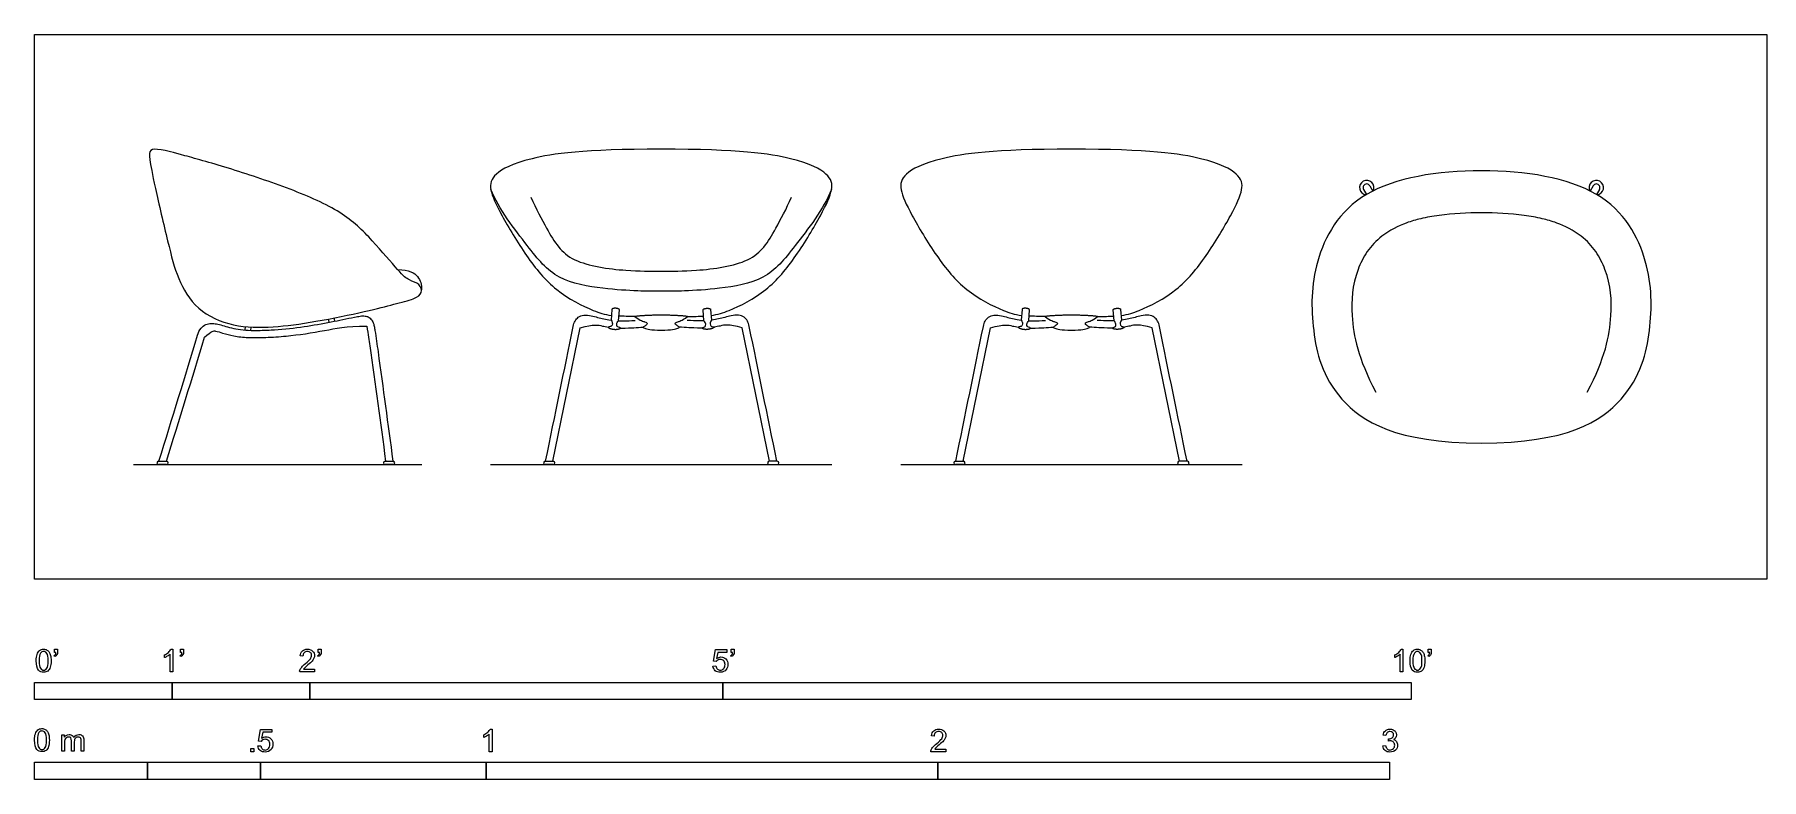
# Model space of a CAD drawing. Header units: millimetres. Extents: x 0.1 to 16.7, y -0.4 to 19.7.
# Drawn here: x 0.12 to 3.943, y -0.355 to 1.295 of the extents above; entities that cross this region are included whole.
import ezdxf

# ---------------------------------------------------------------- set-up
doc = ezdxf.new("R2010")
doc.units = ezdxf.units.MM
for name, color, linetype, true_color in [('AG-DIAGRAM', 7, 'Continuous', 0xfecc66), ('AG-FURNITURE', 7, 'Continuous', 0x66ccff), ('N-SYMB', 7, 'Continuous', 0x800040), ('X-VPRT', 6, 'Continuous', 0xff00ff)]:
    doc.layers.add(name, color=color, linetype=linetype, true_color=true_color)

msp = doc.modelspace()

# ---------------------------------------------------------------- linework, layer by layer
at = {"layer": 'AG-DIAGRAM'}
msp.add_line((0.3395, 0.3424), (0.9774, 0.3424), dxfattribs=at)
for points in [[(1.1298, 0.3424), (1.8854, 0.3424)], [(2.0378, 0.3424), (2.7935, 0.3424)]]:
    msp.add_lwpolyline(points, dxfattribs=at)
at = {"layer": 'AG-FURNITURE'}
for p, q in [((3.0764, 0.9598), (3.0829, 0.9482)), ((3.5709, 0.9598), (3.5645, 0.9482)), ((3.0626, 0.952), (3.069, 0.9406)), ((3.5848, 0.952), (3.5784, 0.9406)), ((1.2679, 0.3498), (1.3284, 0.6453)), ((1.7473, 0.3498), (1.6868, 0.6453)), ((2.1759, 0.3498), (2.2364, 0.6453)), ((2.6553, 0.3498), (2.5948, 0.6453))]:
    msp.add_line(p, q, dxfattribs=at)
for points in [[(0.7703, 0.6647), (0.7718, 0.6575)], [(0.7848, 0.6601), (0.7834, 0.6672)], [(1.3985, 0.6862), (1.3966, 0.6619)], [(1.4131, 0.6606), (1.4151, 0.6849)], [(1.602, 0.6606), (1.6001, 0.6849)], [(1.6167, 0.6862), (1.6186, 0.6619)], [(2.3066, 0.6862), (2.3046, 0.6619)], [(2.3212, 0.6606), (2.3231, 0.6849)], [(2.5101, 0.6606), (2.5082, 0.6849)], [(2.5247, 0.6862), (2.5266, 0.6619)], [(0.5861, 0.6479), (0.5857, 0.6403)], [(0.599, 0.6396), (0.5994, 0.6468)]]:
    msp.add_lwpolyline(points, dxfattribs=at)
for centre, radius, start, end in [((3.0695, 0.9559), 0.0159, 332.7295, 264.5631), ((3.0695, 0.9559), 0.00794, 29.2627, 209.2628), ((3.5779, 0.9559), 0.0159, 275.4369, 207.2705), ((3.5779, 0.9559), 0.00794, 330.7372, 150.7373), ((0.3948, 0.3461), 0.00366, 90, 180), ((0.3948, 0.3461), 0.00366, 180, 270), ((0.4126, 0.3461), 0.00366, 0, 90), ((0.4126, 0.3461), 0.00366, 270, 0), ((0.8962, 0.3461), 0.00366, 90, 180), ((0.8962, 0.3461), 0.00366, 180, 270), ((0.9139, 0.3461), 0.00366, 0, 90), ((0.9139, 0.3461), 0.00366, 270, 0), ((1.2508, 0.3461), 0.00366, 90, 180), ((1.2508, 0.3461), 0.00366, 180, 270), ((1.2686, 0.3461), 0.00366, 0, 90), ((1.2686, 0.3461), 0.00366, 270, 0), ((1.7466, 0.3461), 0.00366, 90, 180), ((1.7466, 0.3461), 0.00366, 180, 270), ((1.7643, 0.3461), 0.00366, 360, 90), ((1.7643, 0.3461), 0.00366, 270, 0), ((2.1589, 0.3461), 0.00366, 90, 180), ((2.1589, 0.3461), 0.00366, 180, 270), ((2.1766, 0.3461), 0.00366, 0, 90), ((2.1766, 0.3461), 0.00366, 270, 0), ((2.6546, 0.3461), 0.00366, 90, 180), ((2.6546, 0.3461), 0.00366, 180, 270), ((2.6724, 0.3461), 0.00366, 360, 90), ((2.6724, 0.3461), 0.00366, 270, 0)]:
    msp.add_arc(centre, radius, start, end, dxfattribs=at)
for points, degree in [([(0.9761, 0.7236), (0.9743, 0.718), (0.9641, 0.7097), (0.9164, 0.698), (0.8616, 0.6828), (0.7372, 0.6575), (0.6482, 0.6456), (0.5598, 0.6456), (0.4765, 0.6835), (0.4355, 0.7549), (0.4173, 0.826), (0.3838, 0.9685), (0.3737, 1.0235), (0.3737, 1.0409), (0.3965, 1.0418), (0.4421, 1.0296), (0.5523, 0.9989), (0.6899, 0.9528), (0.8043, 0.9025), (0.8677, 0.8405), (0.9321, 0.7638), (0.9482, 0.7503), (0.9746, 0.7432), (0.9778, 0.7291), (0.9761, 0.7236)], 3), ([(3.3237, 0.9933), (3.2264, 0.9933), (3.0371, 0.9617), (2.9459, 0.7888), (2.9459, 0.6402), (2.9832, 0.4857), (3.1343, 0.3901), (3.3237, 0.3901)], 3), ([(3.3237, 0.3901), (3.5131, 0.3901), (3.6641, 0.4857), (3.7015, 0.6402), (3.7015, 0.7888), (3.6103, 0.9617), (3.4209, 0.9933), (3.3237, 0.9933)], 3), ([(0.9241, 0.7742), (0.9499, 0.7742), (0.9728, 0.7599), (0.9771, 0.741), (0.9768, 0.7295)], 3), ([(1.3966, 0.6619), (1.3987, 0.66), (1.4001, 0.6534), (1.3976, 0.6488), (1.3953, 0.6477), (1.3908, 0.648), (1.3902, 0.6467)], 3), ([(1.4494, 0.6704), (1.4353, 0.6704), (1.4238, 0.6707), (1.414, 0.6713)], 3), ([(1.5076, 0.6732), (1.4736, 0.6732), (1.4494, 0.6704)], 2), ([(1.5658, 0.6704), (1.5416, 0.6732), (1.5076, 0.6732)], 2), ([(1.5658, 0.6704), (1.5799, 0.6704), (1.5914, 0.6707), (1.6012, 0.6713)], 3), ([(1.6186, 0.6619), (1.6165, 0.66), (1.615, 0.6534), (1.6176, 0.6488), (1.6199, 0.6477), (1.6243, 0.648), (1.625, 0.6467)], 3), ([(2.3046, 0.6619), (2.3068, 0.66), (2.3082, 0.6534), (2.3057, 0.6488), (2.3033, 0.6477), (2.2989, 0.648), (2.2982, 0.6467)], 3), ([(2.3574, 0.6704), (2.3433, 0.6704), (2.3318, 0.6707), (2.322, 0.6713)], 3), ([(2.4156, 0.6732), (2.3817, 0.6732), (2.3574, 0.6704)], 2), ([(2.4738, 0.6704), (2.4496, 0.6732), (2.4156, 0.6732)], 2), ([(2.4738, 0.6704), (2.4879, 0.6704), (2.4995, 0.6707), (2.5092, 0.6713)], 3), ([(2.5266, 0.6619), (2.5245, 0.66), (2.5231, 0.6534), (2.5256, 0.6488), (2.528, 0.6477), (2.5324, 0.648), (2.5331, 0.6467)], 3), ([(0.4121, 0.3498), (0.4405, 0.4411), (0.4689, 0.5325), (0.4961, 0.6242)], 3), ([(0.3948, 0.3498), (0.4037, 0.3498), (0.4126, 0.3498)], 2), ([(0.8962, 0.3498), (0.9051, 0.3498), (0.9139, 0.3498)], 2), ([(1.2508, 0.3498), (1.2597, 0.3498), (1.2686, 0.3498)], 2), ([(1.7643, 0.3498), (1.7555, 0.3498), (1.7466, 0.3498)], 2), ([(2.1589, 0.3498), (2.1678, 0.3498), (2.1766, 0.3498)], 2), ([(2.6724, 0.3498), (2.6635, 0.3498), (2.6546, 0.3498)], 2), ([(0.4126, 0.3424), (0.4037, 0.3424), (0.3948, 0.3424)], 2), ([(0.9139, 0.3424), (0.9051, 0.3424), (0.8962, 0.3424)], 2), ([(1.2686, 0.3424), (1.2597, 0.3424), (1.2508, 0.3424)], 2), ([(1.7466, 0.3424), (1.7555, 0.3424), (1.7643, 0.3424)], 2), ([(2.1766, 0.3424), (2.1678, 0.3424), (2.1589, 0.3424)], 2), ([(2.6546, 0.3424), (2.6635, 0.3424), (2.6724, 0.3424)], 2)]:
    msp.add_open_spline(points, degree=degree, dxfattribs=at)
for points, knots in [([(1.5076, 1.0409), (1.335, 1.0409), (1.1982, 1.0208), (1.1334, 0.9849), (1.1253, 0.9548), (1.1493, 0.9014), (1.2089, 0.8014), (1.2711, 0.7253), (1.3503, 0.6848), (1.3816, 0.6749), (1.3974, 0.6728)], [2.544741, 2.544741, 2.544741, 2.544741, 2.862834, 3.180926, 3.499019, 3.817111, 4.135204, 4.453297, 4.771389, 4.946814, 4.946814, 4.946814, 4.946814]), ([(1.6177, 0.6728), (1.6336, 0.6749), (1.6649, 0.6848), (1.744, 0.7253), (1.8063, 0.8014), (1.8659, 0.9014), (1.8899, 0.9548), (1.8818, 0.9849), (1.8169, 1.0208), (1.6801, 1.0409), (1.5076, 1.0409)], [0.142668, 0.142668, 0.142668, 0.142668, 0.318093, 0.636185, 0.954278, 1.27237, 1.590463, 1.908556, 2.226648, 2.544741, 2.544741, 2.544741, 2.544741]), ([(2.4156, 1.0409), (2.2431, 1.0409), (2.1063, 1.0208), (2.0414, 0.9849), (2.0334, 0.9548), (2.0574, 0.9014), (2.117, 0.8014), (2.1792, 0.7253), (2.2583, 0.6848), (2.2896, 0.6749), (2.3055, 0.6728)], [2.544741, 2.544741, 2.544741, 2.544741, 2.862834, 3.180926, 3.499019, 3.817111, 4.135204, 4.453297, 4.771389, 4.946814, 4.946814, 4.946814, 4.946814]), ([(2.5258, 0.6728), (2.5417, 0.6749), (2.5729, 0.6848), (2.6521, 0.7253), (2.7143, 0.8014), (2.7739, 0.9014), (2.7979, 0.9548), (2.7898, 0.9849), (2.725, 1.0208), (2.5882, 1.0409), (2.4156, 1.0409)], [0.142668, 0.142668, 0.142668, 0.142668, 0.318093, 0.636185, 0.954278, 1.27237, 1.590463, 1.908556, 2.226648, 2.544741, 2.544741, 2.544741, 2.544741]), ([(1.8846, 0.9513), (1.8673, 0.9083), (1.8027, 0.8255), (1.743, 0.7493), (1.6365, 0.7313), (1.5605, 0.7265), (1.5249, 0.7261), (1.5076, 0.7261), (1.4903, 0.7261), (1.4547, 0.7265), (1.3787, 0.7313), (1.2721, 0.7493), (1.2125, 0.8255), (1.1479, 0.9083), (1.1306, 0.9513)], [0, 0, 0, 0, 0.686249, 1.26721, 1.822363, 2.323018, 2.735413, 2.735413, 2.735413, 3.147808, 3.648464, 4.203617, 4.784578, 5.470827, 5.470827, 5.470827, 5.470827]), ([(1.2192, 0.9349), (1.2301, 0.9089), (1.2537, 0.8659), (1.2764, 0.8258), (1.3194, 0.7859), (1.4263, 0.7706), (1.484, 0.7706), (1.5076, 0.7706), (1.5312, 0.7706), (1.5889, 0.7706), (1.6958, 0.7859), (1.7388, 0.8258), (1.7615, 0.8659), (1.7851, 0.9089), (1.796, 0.9349)], [-2.424258, -2.424258, -2.424258, -2.424258, -1.897945, -1.465827, -1.109922, -0.481951, 0, 0, 0, 0.481951, 1.109922, 1.465827, 1.897945, 2.424258, 2.424258, 2.424258, 2.424258]), ([(3.5579, 0.503), (3.5975, 0.579), (3.6145, 0.6587), (3.6097, 0.7517), (3.5784, 0.8155), (3.5438, 0.8529), (3.4933, 0.8777), (3.4579, 0.8877), (3.4007, 0.8976), (3.3551, 0.9002), (3.3237, 0.9002), (3.2923, 0.9002), (3.2467, 0.8976), (3.1895, 0.8877), (3.1541, 0.8777), (3.1036, 0.8529), (3.069, 0.8155), (3.0377, 0.7517), (3.0329, 0.6587), (3.0499, 0.579), (3.0895, 0.503)], [0.745319, 0.745319, 0.745319, 0.745319, 1.263726, 1.629488, 1.768499, 1.909626, 2.089622, 2.211825, 2.350667, 2.660059, 2.660059, 2.660059, 2.969451, 3.108294, 3.230497, 3.410493, 3.55162, 3.690631, 4.056393, 4.5748, 4.5748, 4.5748, 4.5748]), ([(0.3953, 0.3498), (0.4252, 0.4459), (0.4536, 0.5372), (0.4808, 0.6288), (0.4825, 0.6344), (0.4869, 0.6441), (0.4985, 0.6534), (0.511, 0.6553), (0.5234, 0.6543), (0.5368, 0.6505), (0.5525, 0.6455), (0.5717, 0.6415), (0.5946, 0.6393), (0.6217, 0.6395), (0.6629, 0.6414), (0.7154, 0.6471), (0.7742, 0.6577), (0.8114, 0.6655), (0.8287, 0.6689), (0.8329, 0.6697), (0.8406, 0.6714), (0.8509, 0.672), (0.8584, 0.6698), (0.8632, 0.6665), (0.8666, 0.6628), (0.8692, 0.6583), (0.871, 0.6538), (0.8725, 0.6472), (0.8758, 0.6268), (0.8896, 0.5277), (0.9024, 0.4321), (0.9135, 0.3498)], [0.008565, 0.008565, 0.008565, 0.008565, 0.949237, 0.949237, 0.949237, 1.006632, 1.05249, 1.090349, 1.128989, 1.174222, 1.227239, 1.291593, 1.366145, 1.453744, 1.55775, 1.772693, 1.972529, 2.14623, 2.14623, 2.14623, 2.188236, 2.22412, 2.246697, 2.26412, 2.280633, 2.296371, 2.314656, 2.328517, 2.362632, 2.518212, 3.312647, 3.312647, 3.312647, 3.312647]), ([(1.2515, 0.3498), (1.2725, 0.4519), (1.2926, 0.5502), (1.3127, 0.6485), (1.3136, 0.6526), (1.3159, 0.6602), (1.3239, 0.6699), (1.3373, 0.6746), (1.3473, 0.6728), (1.3528, 0.6717), (1.3621, 0.6697), (1.3758, 0.6658), (1.3898, 0.6629), (1.3966, 0.6619)], [0.007466, 0.007466, 0.007466, 0.007466, 0.985003, 0.985003, 0.985003, 1.026763, 1.063182, 1.10615, 1.161556, 1.161556, 1.161556, 1.256237, 1.302462, 1.302462, 1.302462, 1.302462]), ([(1.3284, 0.6453), (1.3588, 0.6541), (1.3722, 0.6502), (1.3858, 0.6474), (1.3902, 0.6467)], [0.9795278, 0.9795278, 0.9795278, 0.9795278, 1.1364694, 1.2092144, 1.2092144, 1.2092144, 1.2092144]), ([(1.4171, 0.6446), (1.4166, 0.6459), (1.4122, 0.6464), (1.4101, 0.6478), (1.4083, 0.6528), (1.4107, 0.659), (1.4131, 0.6606)], [-0.13635165, -0.13635165, -0.13635165, -0.13635165, -0.11724303, -0.0981344, -0.07902577, -0.05991715, -0.05991715, -0.05991715, -0.05991715]), ([(1.4131, 0.6606), (1.4173, 0.6604), (1.4282, 0.6604), (1.439, 0.6611), (1.4502, 0.6618)], [1.3568298, 1.3568298, 1.3568298, 1.3568298, 1.4039521, 1.478791, 1.478791, 1.478791, 1.478791]), ([(1.4494, 0.6704), (1.463, 0.6602), (1.4725, 0.6594), (1.478, 0.6547), (1.4747, 0.6511), (1.4674, 0.647), (1.4666, 0.6456), (1.4844, 0.64), (1.5076, 0.64)], [0.7072192, 0.7072192, 0.7072192, 0.7072192, 0.7592657, 0.8134903, 0.8677149, 0.9219395, 0.9761641, 1.0303887, 1.0303887, 1.0303887, 1.0303887]), ([(1.5076, 0.64), (1.5308, 0.64), (1.5486, 0.6456), (1.5478, 0.647), (1.5404, 0.6511), (1.5371, 0.6547), (1.5427, 0.6594), (1.5522, 0.6602), (1.5658, 0.6704)], [0, 0, 0, 0, 0.0542246, 0.1084492, 0.1626738, 0.2168984, 0.271123, 0.3231695, 0.3231695, 0.3231695, 0.3231695]), ([(1.6021, 0.6606), (1.5979, 0.6604), (1.587, 0.6604), (1.5762, 0.6611), (1.5649, 0.6618)], [1.3568298, 1.3568298, 1.3568298, 1.3568298, 1.4039521, 1.478791, 1.478791, 1.478791, 1.478791]), ([(1.5981, 0.6446), (1.5985, 0.6459), (1.603, 0.6464), (1.6051, 0.6478), (1.6069, 0.6528), (1.6044, 0.659), (1.602, 0.6606)], [-0.13635165, -0.13635165, -0.13635165, -0.13635165, -0.11724303, -0.0981344, -0.07902577, -0.05991715, -0.05991715, -0.05991715, -0.05991715]), ([(1.7636, 0.3498), (1.7427, 0.4519), (1.7226, 0.5502), (1.7025, 0.6485), (1.7016, 0.6526), (1.6992, 0.6602), (1.6912, 0.6699), (1.6778, 0.6746), (1.6679, 0.6728), (1.6624, 0.6717), (1.6531, 0.6697), (1.6393, 0.6658), (1.6254, 0.6629), (1.6186, 0.6619)], [0.007466, 0.007466, 0.007466, 0.007466, 0.985003, 0.985003, 0.985003, 1.026763, 1.063182, 1.10615, 1.161556, 1.161556, 1.161556, 1.256237, 1.302462, 1.302462, 1.302462, 1.302462]), ([(1.6868, 0.6453), (1.6564, 0.6541), (1.643, 0.6502), (1.6294, 0.6474), (1.625, 0.6467)], [0.9795278, 0.9795278, 0.9795278, 0.9795278, 1.1364694, 1.2092144, 1.2092144, 1.2092144, 1.2092144]), ([(2.1596, 0.3498), (2.1805, 0.4519), (2.2006, 0.5502), (2.2208, 0.6485), (2.2216, 0.6526), (2.224, 0.6602), (2.232, 0.6699), (2.2454, 0.6746), (2.2553, 0.6728), (2.2608, 0.6717), (2.2702, 0.6697), (2.2839, 0.6658), (2.2978, 0.6629), (2.3046, 0.6619)], [0.007466, 0.007466, 0.007466, 0.007466, 0.985003, 0.985003, 0.985003, 1.026763, 1.063182, 1.10615, 1.161556, 1.161556, 1.161556, 1.256237, 1.302462, 1.302462, 1.302462, 1.302462]), ([(2.2364, 0.6453), (2.2669, 0.6541), (2.2802, 0.6502), (2.2939, 0.6474), (2.2982, 0.6467)], [0.9795278, 0.9795278, 0.9795278, 0.9795278, 1.1364694, 1.2092144, 1.2092144, 1.2092144, 1.2092144]), ([(2.3252, 0.6446), (2.3247, 0.6459), (2.3203, 0.6464), (2.3181, 0.6478), (2.3163, 0.6528), (2.3188, 0.659), (2.3212, 0.6606)], [-0.13635165, -0.13635165, -0.13635165, -0.13635165, -0.11724303, -0.0981344, -0.07902577, -0.05991715, -0.05991715, -0.05991715, -0.05991715]), ([(2.3211, 0.6606), (2.3253, 0.6604), (2.3362, 0.6604), (2.3471, 0.6611), (2.3583, 0.6618)], [1.3568298, 1.3568298, 1.3568298, 1.3568298, 1.4039521, 1.478791, 1.478791, 1.478791, 1.478791]), ([(2.3574, 0.6704), (2.3711, 0.6602), (2.3805, 0.6594), (2.3861, 0.6547), (2.3828, 0.6511), (2.3754, 0.647), (2.3746, 0.6456), (2.3924, 0.64), (2.4156, 0.64)], [0.7072192, 0.7072192, 0.7072192, 0.7072192, 0.7592657, 0.8134903, 0.8677149, 0.9219395, 0.9761641, 1.0303887, 1.0303887, 1.0303887, 1.0303887]), ([(2.4156, 0.64), (2.4389, 0.64), (2.4567, 0.6456), (2.4558, 0.647), (2.4485, 0.6511), (2.4452, 0.6547), (2.4507, 0.6594), (2.4602, 0.6602), (2.4738, 0.6704)], [0, 0, 0, 0, 0.0542246, 0.1084492, 0.1626738, 0.2168984, 0.271123, 0.3231695, 0.3231695, 0.3231695, 0.3231695]), ([(2.5101, 0.6606), (2.5059, 0.6604), (2.4951, 0.6604), (2.4842, 0.6611), (2.473, 0.6618)], [1.3568298, 1.3568298, 1.3568298, 1.3568298, 1.4039521, 1.478791, 1.478791, 1.478791, 1.478791]), ([(2.5061, 0.6446), (2.5066, 0.6459), (2.511, 0.6464), (2.5132, 0.6478), (2.5149, 0.6528), (2.5125, 0.659), (2.5101, 0.6606)], [-0.13635165, -0.13635165, -0.13635165, -0.13635165, -0.11724303, -0.0981344, -0.07902577, -0.05991715, -0.05991715, -0.05991715, -0.05991715]), ([(2.6717, 0.3498), (2.6508, 0.4519), (2.6306, 0.5502), (2.6105, 0.6485), (2.6097, 0.6526), (2.6073, 0.6602), (2.5993, 0.6699), (2.5859, 0.6746), (2.5759, 0.6728), (2.5705, 0.6717), (2.5611, 0.6697), (2.5474, 0.6658), (2.5334, 0.6629), (2.5266, 0.6619)], [0.007466, 0.007466, 0.007466, 0.007466, 0.985003, 0.985003, 0.985003, 1.026763, 1.063182, 1.10615, 1.161556, 1.161556, 1.161556, 1.256237, 1.302462, 1.302462, 1.302462, 1.302462]), ([(2.5948, 0.6453), (2.5644, 0.6541), (2.5511, 0.6502), (2.5374, 0.6474), (2.5331, 0.6467)], [0.9795278, 0.9795278, 0.9795278, 0.9795278, 1.1364694, 1.2092144, 1.2092144, 1.2092144, 1.2092144]), ([(0.4961, 0.6242), (0.5132, 0.6392), (0.5225, 0.6382), (0.5393, 0.6327), (0.5579, 0.6278), (0.5769, 0.6248), (0.6005, 0.6231), (0.6341, 0.6238), (0.6908, 0.6275), (0.758, 0.6378), (0.8096, 0.6489), (0.8555, 0.6492)], [0.949904, 0.949904, 0.949904, 0.949904, 0.990479, 1.05365, 1.149164, 1.207069, 1.269525, 1.414855, 1.584641, 1.908089, 2.178905, 2.178905, 2.178905, 2.178905]), ([(0.8555, 0.6492), (0.8591, 0.6297), (0.8729, 0.5324), (0.8859, 0.4351), (0.8974, 0.3498)], [2.1789054, 2.1789054, 2.1789054, 2.1789054, 2.3016343, 3.1711656, 3.1711656, 3.1711656, 3.1711656]), ([(1.4171, 0.6445), (1.4329, 0.6447), (1.4468, 0.6455), (1.4607, 0.6464), (1.4677, 0.6468)], [1.2979943, 1.2979943, 1.2979943, 1.2979943, 1.380049, 1.4641869, 1.4641869, 1.4641869, 1.4641869]), ([(1.5981, 0.6445), (1.5823, 0.6447), (1.5684, 0.6455), (1.5545, 0.6464), (1.5475, 0.6468)], [1.2979943, 1.2979943, 1.2979943, 1.2979943, 1.380049, 1.4641869, 1.4641869, 1.4641869, 1.4641869]), ([(2.3252, 0.6445), (2.3409, 0.6447), (2.3548, 0.6455), (2.3687, 0.6464), (2.3757, 0.6468)], [1.2979943, 1.2979943, 1.2979943, 1.2979943, 1.380049, 1.4641869, 1.4641869, 1.4641869, 1.4641869]), ([(2.5061, 0.6445), (2.4903, 0.6447), (2.4765, 0.6455), (2.4626, 0.6464), (2.4555, 0.6468)], [1.2979943, 1.2979943, 1.2979943, 1.2979943, 1.380049, 1.4641869, 1.4641869, 1.4641869, 1.4641869])]:
    msp.add_open_spline(points, degree=3, knots=knots, dxfattribs=at)
for points, weights, knots in [([(1.4151, 0.6849), (1.4153, 0.6879), (1.407, 0.6885), (1.3987, 0.6892), (1.3985, 0.6862)], [1, 0.707106781187, 1, 0.707106781187, 1], [-0.43394319, -0.43394319, -0.43394319, -0.39113049, -0.39113049, -0.34831778, -0.34831778, -0.34831778]), ([(1.6001, 0.6849), (1.5999, 0.6879), (1.6081, 0.6885), (1.6164, 0.6892), (1.6167, 0.6862)], [1, 0.707106781187, 1, 0.707106781187, 1], [-0.43394319, -0.43394319, -0.43394319, -0.39113049, -0.39113049, -0.34831778, -0.34831778, -0.34831778]), ([(2.3231, 0.6849), (2.3234, 0.6879), (2.3151, 0.6885), (2.3068, 0.6892), (2.3066, 0.6862)], [1, 0.707106781187, 1, 0.707106781187, 1], [-0.43394319, -0.43394319, -0.43394319, -0.39113049, -0.39113049, -0.34831778, -0.34831778, -0.34831778]), ([(2.5082, 0.6849), (2.5079, 0.6879), (2.5162, 0.6885), (2.5245, 0.6892), (2.5247, 0.6862)], [1, 0.707106781187, 1, 0.707106781187, 1], [-0.43394319, -0.43394319, -0.43394319, -0.39113049, -0.39113049, -0.34831778, -0.34831778, -0.34831778]), ([(1.3902, 0.6467), (1.3927, 0.6428), (1.4033, 0.642), (1.414, 0.6411), (1.4171, 0.6446)], [0.912229983702, 0.760855018912, 1, 0.760855018912, 0.912229983702], [-0.20626413, -0.20626413, -0.20626413, -0.17130789, -0.17130789, -0.13635165, -0.13635165, -0.13635165]), ([(1.625, 0.6467), (1.6225, 0.6428), (1.6118, 0.642), (1.6012, 0.6411), (1.5981, 0.6446)], [0.912229983702, 0.760855018912, 1, 0.760855018912, 0.912229983702], [-0.20626413, -0.20626413, -0.20626413, -0.17130789, -0.17130789, -0.13635165, -0.13635165, -0.13635165]), ([(2.2982, 0.6467), (2.3008, 0.6428), (2.3114, 0.642), (2.322, 0.6411), (2.3252, 0.6446)], [0.912229983702, 0.760855018912, 1, 0.760855018912, 0.912229983702], [-0.20626413, -0.20626413, -0.20626413, -0.17130789, -0.17130789, -0.13635165, -0.13635165, -0.13635165]), ([(2.5331, 0.6467), (2.5305, 0.6428), (2.5199, 0.642), (2.5093, 0.6411), (2.5061, 0.6446)], [0.912229983702, 0.760855018912, 1, 0.760855018912, 0.912229983702], [-0.20626413, -0.20626413, -0.20626413, -0.17130789, -0.17130789, -0.13635165, -0.13635165, -0.13635165])]:
    msp.add_rational_spline(points, weights, degree=2, knots=knots, dxfattribs=at)
at = {"layer": 'N-SYMB'}
for points in [[(0.1643, -0.0736), (0.1643, -0.0663), (0.1709, -0.0663), (0.1709, -0.0721)], [(0.1673, -0.0736), (0.1643, -0.0736)], [(0.4222, -0.0666), (0.4261, -0.0666), (0.4261, -0.1169)], [(0.4433, -0.0736), (0.4433, -0.0663), (0.4499, -0.0663), (0.4499, -0.0721)], [(0.4463, -0.0736), (0.4433, -0.0736)], [(0.7481, -0.0736), (0.7481, -0.0663), (0.7547, -0.0663), (0.7547, -0.0721)], [(0.7511, -0.0736), (0.7481, -0.0736)], [(1.6291, -0.094), (1.6233, -0.0934), (1.6281, -0.0675), (1.6531, -0.0675), (1.6531, -0.0736), (1.633, -0.0736), (1.6303, -0.0871)], [(1.6625, -0.0736), (1.6625, -0.0663), (1.6691, -0.0663), (1.6691, -0.0721)], [(1.6655, -0.0736), (1.6625, -0.0736)], [(3.1458, -0.0666), (3.1497, -0.0666), (3.1497, -0.1169)], [(3.2058, -0.0736), (3.2058, -0.0663), (3.2124, -0.0663), (3.2124, -0.0721)], [(3.2091, -0.0736), (3.2058, -0.0736)], [(0.1652, -0.0829), (0.1637, -0.0805)], [(0.4077, -0.0853), (0.4077, -0.0793)], [(0.4261, -0.1169), (0.4201, -0.1169), (0.4201, -0.0778)], [(0.4442, -0.0829), (0.4427, -0.0805)], [(0.74, -0.1112), (0.74, -0.1169), (0.7071, -0.1169)], [(0.7143, -0.082), (0.708, -0.0814)], [(0.7156, -0.1112), (0.74, -0.1112)], [(0.749, -0.0829), (0.7475, -0.0805)], [(1.6221, -0.104), (1.6287, -0.1034)], [(1.6634, -0.0829), (1.6619, -0.0805)], [(3.1314, -0.0853), (3.1314, -0.0793)], [(3.1497, -0.1169), (3.1437, -0.1169), (3.1437, -0.0778)], [(3.2067, -0.0829), (3.2052, -0.0805)], [(0.1804, -0.2928), (0.1804, -0.2566), (0.1858, -0.2566), (0.1858, -0.2617)], [(0.6216, -0.271), (0.6156, -0.2704), (0.6204, -0.2444), (0.6454, -0.2444), (0.6454, -0.2505), (0.6255, -0.2505), (0.6228, -0.264)], [(1.1147, -0.2622), (1.1147, -0.2562)], [(1.1331, -0.2938), (1.127, -0.2938), (1.127, -0.2547)], [(1.1291, -0.2435), (1.1331, -0.2435), (1.1331, -0.2938)], [(2.112, -0.2589), (2.1057, -0.2583)], [(3.112, -0.2577), (3.1057, -0.2568)], [(3.1174, -0.2704), (3.118, -0.2649)], [(0.1864, -0.2741), (0.1864, -0.2928), (0.1804, -0.2928)], [(0.2081, -0.2717), (0.2081, -0.2928), (0.2017, -0.2928), (0.2017, -0.2693)], [(0.2294, -0.2681), (0.2294, -0.2928), (0.2234, -0.2928), (0.2234, -0.2702)], [(0.6147, -0.2809), (0.621, -0.2803)], [(2.1376, -0.2881), (2.1376, -0.2938), (2.1047, -0.2938)], [(2.1132, -0.2881), (2.1376, -0.2881)], [(3.1051, -0.2809), (3.1114, -0.28)]]:
    msp.add_lwpolyline(points, dxfattribs=at)
for points in [[(0.1201, -0.1783), (0.1201, -0.1402), (0.4249, -0.1402), (0.4249, -0.1783)], [(0.4249, -0.1783), (0.4249, -0.1402), (0.7297, -0.1402), (0.7297, -0.1783)], [(0.7297, -0.1783), (0.7297, -0.1402), (1.6441, -0.1402), (1.6441, -0.1783)], [(1.6441, -0.1783), (1.6441, -0.1402), (3.1681, -0.1402), (3.1681, -0.1783)], [(0.5987, -0.2938), (0.5987, -0.2869), (0.6057, -0.2869), (0.6057, -0.2938)], [(0.1201, -0.3552), (0.1201, -0.3171), (0.3701, -0.3171), (0.3701, -0.3552)], [(0.3701, -0.3552), (0.3701, -0.3171), (0.6201, -0.3171), (0.6201, -0.3552)], [(0.6201, -0.3552), (0.6201, -0.3171), (1.1201, -0.3171), (1.1201, -0.3552)], [(1.1201, -0.3552), (1.1201, -0.3171), (2.1201, -0.3171), (2.1201, -0.3552)], [(2.1201, -0.3552), (2.1201, -0.3171), (3.1201, -0.3171), (3.1201, -0.3552)]]:
    msp.add_lwpolyline(points, close=True, dxfattribs=at)
for points in [[(0.1257, -0.0781), (0.127, -0.0745), (0.1288, -0.0717), (0.1312, -0.0696)], [(0.1336, -0.0754), (0.1315, -0.0784), (0.1303, -0.0841), (0.1303, -0.0922)], [(0.1312, -0.0696), (0.1336, -0.0678), (0.1366, -0.0666), (0.1402, -0.0666)], [(0.1402, -0.0717), (0.1375, -0.0717), (0.1351, -0.073), (0.1336, -0.0754)], [(0.1402, -0.0666), (0.1429, -0.0666), (0.1453, -0.0672), (0.1474, -0.0684)], [(0.1474, -0.076), (0.1456, -0.0733), (0.1432, -0.0717), (0.1402, -0.0717)], [(0.1474, -0.0684), (0.1495, -0.0693), (0.151, -0.0711), (0.1526, -0.073)], [(0.1504, -0.0922), (0.1504, -0.0841), (0.1492, -0.0787), (0.1474, -0.076)], [(0.1526, -0.073), (0.1538, -0.0751), (0.1547, -0.0775), (0.1556, -0.0805)], [(0.1664, -0.0781), (0.167, -0.0769), (0.1673, -0.0754), (0.1673, -0.0736)], [(0.1709, -0.0721), (0.1709, -0.0751), (0.1706, -0.0775), (0.1697, -0.0787)], [(0.4077, -0.0793), (0.4111, -0.0778), (0.4141, -0.0757), (0.4168, -0.0736)], [(0.4168, -0.0736), (0.4192, -0.0711), (0.421, -0.069), (0.4222, -0.0666)], [(0.4454, -0.0781), (0.446, -0.0769), (0.4463, -0.0754), (0.4463, -0.0736)], [(0.4499, -0.0721), (0.4499, -0.0751), (0.4496, -0.0775), (0.4487, -0.0787)], [(0.708, -0.0814), (0.7086, -0.0766), (0.7101, -0.073), (0.7131, -0.0705)], [(0.7131, -0.0705), (0.7159, -0.0681), (0.7198, -0.0666), (0.7243, -0.0666)], [(0.7171, -0.0745), (0.7153, -0.0763), (0.7143, -0.0787), (0.7143, -0.082)], [(0.7243, -0.0717), (0.7213, -0.0717), (0.7189, -0.0727), (0.7171, -0.0745)], [(0.7243, -0.0666), (0.7291, -0.0666), (0.733, -0.0681), (0.7357, -0.0708)], [(0.7312, -0.0745), (0.7294, -0.0727), (0.727, -0.0717), (0.7243, -0.0717)], [(0.7336, -0.0805), (0.7336, -0.0781), (0.7327, -0.076), (0.7312, -0.0745)], [(0.7357, -0.0708), (0.7387, -0.0736), (0.74, -0.0769), (0.74, -0.0808)], [(0.7502, -0.0781), (0.7508, -0.0769), (0.7511, -0.0754), (0.7511, -0.0736)], [(0.7547, -0.0721), (0.7547, -0.0751), (0.7544, -0.0775), (0.7535, -0.0787)], [(1.6646, -0.0781), (1.6652, -0.0769), (1.6655, -0.0754), (1.6655, -0.0736)], [(1.6691, -0.0721), (1.6691, -0.0751), (1.6688, -0.0775), (1.6679, -0.0787)], [(3.1314, -0.0793), (3.1347, -0.0778), (3.1377, -0.0757), (3.1404, -0.0736)], [(3.1404, -0.0736), (3.1428, -0.0711), (3.1446, -0.069), (3.1458, -0.0666)], [(3.1672, -0.0781), (3.1687, -0.0745), (3.1705, -0.0717), (3.1729, -0.0696)], [(3.175, -0.0754), (3.1729, -0.0784), (3.1717, -0.0841), (3.1717, -0.0922)], [(3.1729, -0.0696), (3.175, -0.0678), (3.1784, -0.0666), (3.182, -0.0666)], [(3.1817, -0.0717), (3.179, -0.0717), (3.1768, -0.073), (3.175, -0.0754)], [(3.1889, -0.076), (3.1871, -0.0733), (3.1847, -0.0717), (3.1817, -0.0717)], [(3.182, -0.0666), (3.1847, -0.0666), (3.1868, -0.0672), (3.1889, -0.0684)], [(3.1889, -0.0684), (3.191, -0.0693), (3.1925, -0.0711), (3.194, -0.073)], [(3.1919, -0.0922), (3.1919, -0.0841), (3.191, -0.0787), (3.1889, -0.076)], [(3.194, -0.073), (3.1952, -0.0751), (3.1964, -0.0775), (3.197, -0.0805)], [(3.2079, -0.0781), (3.2085, -0.0769), (3.2091, -0.0754), (3.2091, -0.0736)], [(3.2124, -0.0721), (3.2124, -0.0751), (3.2121, -0.0775), (3.2112, -0.0787)], [(0.1239, -0.0922), (0.1239, -0.0865), (0.1245, -0.0817), (0.1257, -0.0781)], [(0.1291, -0.1127), (0.1257, -0.1085), (0.1239, -0.1019), (0.1239, -0.0922)], [(0.1402, -0.1175), (0.1354, -0.1175), (0.1318, -0.1163), (0.1291, -0.1127)], [(0.1303, -0.0922), (0.1303, -0.1007), (0.1312, -0.1061), (0.1333, -0.1088)], [(0.1333, -0.1088), (0.1351, -0.1115), (0.1375, -0.113), (0.1402, -0.113)], [(0.1402, -0.113), (0.1432, -0.113), (0.1456, -0.1115), (0.1474, -0.1088)], [(0.1474, -0.1088), (0.1492, -0.1061), (0.1504, -0.1007), (0.1504, -0.0922)], [(0.155, -0.1067), (0.1538, -0.1103), (0.152, -0.113), (0.1495, -0.1151)], [(0.1568, -0.0922), (0.1568, -0.0983), (0.1562, -0.1031), (0.155, -0.1067)], [(0.1556, -0.0805), (0.1562, -0.0835), (0.1568, -0.0874), (0.1568, -0.0922)], [(0.1637, -0.0805), (0.1649, -0.0799), (0.1658, -0.0793), (0.1664, -0.0781)], [(0.1697, -0.0787), (0.1688, -0.0805), (0.1673, -0.082), (0.1652, -0.0829)], [(0.4141, -0.082), (0.4117, -0.0835), (0.4095, -0.0847), (0.4077, -0.0853)], [(0.4201, -0.0778), (0.4186, -0.0793), (0.4165, -0.0808), (0.4141, -0.082)], [(0.4427, -0.0805), (0.4439, -0.0799), (0.4448, -0.0793), (0.4454, -0.0781)], [(0.4487, -0.0787), (0.4478, -0.0805), (0.4463, -0.082), (0.4442, -0.0829)], [(0.7071, -0.1169), (0.7068, -0.1157), (0.7071, -0.1142), (0.7077, -0.1127)], [(0.7077, -0.1127), (0.7086, -0.1106), (0.7098, -0.1082), (0.7116, -0.1061)], [(0.7116, -0.1061), (0.7137, -0.104), (0.7162, -0.1016), (0.7198, -0.0986)], [(0.7183, -0.1079), (0.7171, -0.1088), (0.7162, -0.11), (0.7156, -0.1112)], [(0.7252, -0.1016), (0.7216, -0.1046), (0.7192, -0.1067), (0.7183, -0.1079)], [(0.7198, -0.0986), (0.7252, -0.094), (0.7288, -0.0904), (0.7309, -0.088)], [(0.7348, -0.0928), (0.7327, -0.0949), (0.7297, -0.0977), (0.7252, -0.1016)], [(0.7309, -0.088), (0.7327, -0.0853), (0.7336, -0.0829), (0.7336, -0.0805)], [(0.7387, -0.0865), (0.7378, -0.0886), (0.7366, -0.0904), (0.7348, -0.0928)], [(0.74, -0.0808), (0.74, -0.0826), (0.7397, -0.0847), (0.7387, -0.0865)], [(0.7475, -0.0805), (0.7487, -0.0799), (0.7496, -0.0793), (0.7502, -0.0781)], [(0.7535, -0.0787), (0.7526, -0.0805), (0.7511, -0.082), (0.749, -0.0829)], [(1.6272, -0.1142), (1.6242, -0.1115), (1.6227, -0.1082), (1.6221, -0.104)], [(1.6384, -0.1175), (1.6336, -0.1175), (1.63, -0.1166), (1.6272, -0.1142)], [(1.6287, -0.1034), (1.6291, -0.1067), (1.6303, -0.1088), (1.6321, -0.1106)], [(1.6327, -0.0907), (1.6312, -0.0916), (1.63, -0.0928), (1.6291, -0.094)], [(1.6303, -0.0871), (1.6333, -0.085), (1.6366, -0.0838), (1.6399, -0.0838)], [(1.6321, -0.1106), (1.6336, -0.1121), (1.6357, -0.113), (1.6384, -0.113)], [(1.6381, -0.0892), (1.6363, -0.0892), (1.6345, -0.0898), (1.6327, -0.0907)], [(1.6459, -0.0922), (1.6438, -0.0904), (1.6414, -0.0892), (1.6381, -0.0892)], [(1.6384, -0.113), (1.6411, -0.113), (1.6438, -0.1118), (1.6459, -0.1094)], [(1.6513, -0.1118), (1.6483, -0.116), (1.6438, -0.1175), (1.6384, -0.1175)], [(1.6399, -0.0838), (1.6441, -0.0838), (1.6477, -0.0853), (1.6507, -0.0883)], [(1.6489, -0.1007), (1.6489, -0.0971), (1.6477, -0.0943), (1.6459, -0.0922)], [(1.6459, -0.1094), (1.6477, -0.1073), (1.6489, -0.1043), (1.6489, -0.1007)], [(1.6507, -0.0883), (1.6537, -0.0913), (1.6553, -0.0952), (1.6553, -0.1001)], [(1.6553, -0.1001), (1.6553, -0.1046), (1.6541, -0.1085), (1.6513, -0.1118)], [(1.6619, -0.0805), (1.6631, -0.0799), (1.664, -0.0793), (1.6646, -0.0781)], [(1.6679, -0.0787), (1.667, -0.0805), (1.6655, -0.082), (1.6634, -0.0829)], [(3.1377, -0.082), (3.1353, -0.0835), (3.1332, -0.0847), (3.1314, -0.0853)], [(3.1437, -0.0778), (3.1422, -0.0793), (3.1401, -0.0808), (3.1377, -0.082)], [(3.1654, -0.0922), (3.1654, -0.0865), (3.166, -0.0817), (3.1672, -0.0781)], [(3.1705, -0.1127), (3.1672, -0.1085), (3.1654, -0.1019), (3.1654, -0.0922)], [(3.182, -0.1175), (3.1771, -0.1175), (3.1732, -0.1163), (3.1705, -0.1127)], [(3.1717, -0.0922), (3.1717, -0.1007), (3.1729, -0.1061), (3.1747, -0.1088)], [(3.1747, -0.1088), (3.1765, -0.1115), (3.179, -0.113), (3.182, -0.113)], [(3.182, -0.113), (3.1847, -0.113), (3.1871, -0.1115), (3.1889, -0.1088)], [(3.1889, -0.1088), (3.191, -0.1061), (3.1919, -0.1007), (3.1919, -0.0922)], [(3.1964, -0.1067), (3.1952, -0.1103), (3.1934, -0.113), (3.191, -0.1151)], [(3.1982, -0.0922), (3.1982, -0.0983), (3.1976, -0.1031), (3.1964, -0.1067)], [(3.197, -0.0805), (3.1979, -0.0835), (3.1982, -0.0874), (3.1982, -0.0922)], [(3.2052, -0.0805), (3.2064, -0.0799), (3.2073, -0.0793), (3.2079, -0.0781)], [(3.2112, -0.0787), (3.2103, -0.0805), (3.2088, -0.082), (3.2067, -0.0829)], [(0.1495, -0.1151), (0.1471, -0.1169), (0.1441, -0.1175), (0.1402, -0.1175)], [(3.191, -0.1151), (3.1886, -0.1169), (3.1856, -0.1175), (3.182, -0.1175)], [(0.1201, -0.2681), (0.1201, -0.2623), (0.1207, -0.2575), (0.1219, -0.2539)], [(0.1219, -0.2539), (0.1231, -0.2503), (0.1249, -0.2476), (0.1273, -0.2455)], [(0.1297, -0.2512), (0.1276, -0.2542), (0.1264, -0.2599), (0.1264, -0.2681)], [(0.1273, -0.2455), (0.1297, -0.2437), (0.1328, -0.2425), (0.1364, -0.2425)], [(0.1364, -0.2476), (0.1337, -0.2476), (0.1313, -0.2488), (0.1297, -0.2512)], [(0.1364, -0.2425), (0.1391, -0.2425), (0.1415, -0.2431), (0.1436, -0.2443)], [(0.1436, -0.2518), (0.1418, -0.2491), (0.1394, -0.2476), (0.1364, -0.2476)], [(0.1436, -0.2443), (0.1457, -0.2452), (0.1472, -0.247), (0.1487, -0.2488)], [(0.1466, -0.2681), (0.1466, -0.2599), (0.1454, -0.2545), (0.1436, -0.2518)], [(0.1487, -0.2488), (0.1499, -0.2509), (0.1508, -0.2533), (0.1517, -0.2563)], [(0.1517, -0.2563), (0.1523, -0.2593), (0.1529, -0.2632), (0.1529, -0.2681)], [(0.1858, -0.2617), (0.187, -0.2599), (0.1885, -0.2584), (0.1903, -0.2575)], [(0.1873, -0.2665), (0.1867, -0.2684), (0.1864, -0.2708), (0.1864, -0.2741)], [(0.1906, -0.2626), (0.1891, -0.2635), (0.1882, -0.2647), (0.1873, -0.2665)], [(0.1903, -0.2575), (0.1921, -0.2563), (0.1942, -0.2557), (0.1966, -0.2557)], [(0.1954, -0.2611), (0.1936, -0.2611), (0.1921, -0.2614), (0.1906, -0.2626)], [(0.2002, -0.2632), (0.1993, -0.2617), (0.1975, -0.2611), (0.1954, -0.2611)], [(0.1966, -0.2557), (0.1993, -0.2557), (0.2017, -0.2563), (0.2032, -0.2575)], [(0.2017, -0.2693), (0.2017, -0.2665), (0.2014, -0.2644), (0.2002, -0.2632)], [(0.2032, -0.2575), (0.2051, -0.2587), (0.2063, -0.2602), (0.2069, -0.262)], [(0.2069, -0.262), (0.2099, -0.2578), (0.2135, -0.2557), (0.2183, -0.2557)], [(0.2105, -0.2635), (0.2087, -0.2653), (0.2081, -0.2681), (0.2081, -0.2717)], [(0.2168, -0.2611), (0.2144, -0.2611), (0.2123, -0.262), (0.2105, -0.2635)], [(0.2204, -0.262), (0.2195, -0.2614), (0.2183, -0.2611), (0.2168, -0.2611)], [(0.2183, -0.2557), (0.2219, -0.2557), (0.2246, -0.2569), (0.2264, -0.2587)], [(0.2228, -0.2647), (0.2222, -0.2635), (0.2216, -0.2626), (0.2204, -0.262)], [(0.2234, -0.2702), (0.2234, -0.2675), (0.2231, -0.2659), (0.2228, -0.2647)], [(0.2264, -0.2587), (0.2285, -0.2608), (0.2294, -0.2638), (0.2294, -0.2681)], [(0.6228, -0.264), (0.6258, -0.2619), (0.6288, -0.2607), (0.6322, -0.2607)], [(0.6307, -0.2661), (0.6285, -0.2661), (0.6267, -0.2667), (0.6252, -0.2676)], [(0.6385, -0.2691), (0.6364, -0.2673), (0.6337, -0.2661), (0.6307, -0.2661)], [(0.6322, -0.2607), (0.6367, -0.2607), (0.6403, -0.2622), (0.6433, -0.2652)], [(0.6433, -0.2652), (0.6463, -0.2682), (0.6478, -0.2722), (0.6478, -0.277)], [(1.1147, -0.2562), (1.118, -0.2547), (1.121, -0.2526), (1.1237, -0.2505)], [(1.121, -0.2589), (1.1186, -0.2604), (1.1165, -0.2616), (1.1147, -0.2622)], [(1.127, -0.2547), (1.1255, -0.2562), (1.1234, -0.2577), (1.121, -0.2589)], [(1.1237, -0.2505), (1.1261, -0.2481), (1.1279, -0.246), (1.1291, -0.2435)], [(2.1057, -0.2583), (2.1063, -0.2535), (2.1078, -0.2499), (2.1108, -0.2475)], [(2.1108, -0.2475), (2.1135, -0.2451), (2.1174, -0.2435), (2.1219, -0.2435)], [(2.1147, -0.2514), (2.1129, -0.2532), (2.112, -0.2556), (2.112, -0.2589)], [(2.1219, -0.2487), (2.1189, -0.2487), (2.1165, -0.2496), (2.1147, -0.2514)], [(2.1174, -0.2755), (2.1228, -0.271), (2.1264, -0.2673), (2.1285, -0.2649)], [(2.1219, -0.2435), (2.1267, -0.2435), (2.1307, -0.2451), (2.1334, -0.2478)], [(2.1288, -0.2514), (2.127, -0.2496), (2.1246, -0.2487), (2.1219, -0.2487)], [(2.1285, -0.2649), (2.1304, -0.2622), (2.1313, -0.2598), (2.1313, -0.2574)], [(2.1313, -0.2574), (2.1313, -0.255), (2.1304, -0.2529), (2.1288, -0.2514)], [(2.1364, -0.2634), (2.1355, -0.2655), (2.1343, -0.2673), (2.1325, -0.2698)], [(2.1334, -0.2478), (2.1364, -0.2505), (2.1376, -0.2538), (2.1376, -0.2577)], [(2.1376, -0.2577), (2.1376, -0.2595), (2.1373, -0.2616), (2.1364, -0.2634)], [(3.1057, -0.2568), (3.1066, -0.2526), (3.1081, -0.2493), (3.1108, -0.2472)], [(3.1108, -0.2472), (3.1135, -0.2448), (3.1168, -0.2435), (3.1207, -0.2435)], [(3.115, -0.2511), (3.1135, -0.2526), (3.1123, -0.2547), (3.112, -0.2577)], [(3.121, -0.2487), (3.1186, -0.2487), (3.1165, -0.2496), (3.115, -0.2511)], [(3.118, -0.2649), (3.1183, -0.2649), (3.1186, -0.2649), (3.1189, -0.2649)], [(3.1189, -0.2649), (3.1216, -0.2649), (3.124, -0.2643), (3.1261, -0.2628)], [(3.1207, -0.2435), (3.1234, -0.2435), (3.1261, -0.2441), (3.1282, -0.2454)], [(3.1267, -0.2511), (3.1252, -0.2496), (3.1234, -0.2487), (3.121, -0.2487)], [(3.1261, -0.2628), (3.1282, -0.2616), (3.1291, -0.2595), (3.1291, -0.2565)], [(3.1291, -0.2565), (3.1291, -0.2544), (3.1282, -0.2526), (3.1267, -0.2511)], [(3.1282, -0.2454), (3.1307, -0.2466), (3.1325, -0.2484), (3.1337, -0.2502)], [(3.1337, -0.2625), (3.1325, -0.2643), (3.131, -0.2658), (3.1285, -0.2667)], [(3.1285, -0.2667), (3.1316, -0.2676), (3.134, -0.2688), (3.1355, -0.2713)], [(3.1337, -0.2502), (3.1349, -0.2523), (3.1355, -0.2544), (3.1355, -0.2568)], [(3.1355, -0.2568), (3.1355, -0.2589), (3.1349, -0.2607), (3.1337, -0.2625)], [(0.1252, -0.2885), (0.1219, -0.2843), (0.1201, -0.2777), (0.1201, -0.2681)], [(0.1364, -0.2934), (0.1316, -0.2934), (0.1279, -0.2922), (0.1252, -0.2885)], [(0.1264, -0.2681), (0.1264, -0.2765), (0.1273, -0.2819), (0.1294, -0.2846)], [(0.1294, -0.2846), (0.1313, -0.2873), (0.1337, -0.2888), (0.1364, -0.2888)], [(0.1364, -0.2888), (0.1394, -0.2888), (0.1418, -0.2873), (0.1436, -0.2846)], [(0.1457, -0.2909), (0.1433, -0.2928), (0.1403, -0.2934), (0.1364, -0.2934)], [(0.1436, -0.2846), (0.1454, -0.2819), (0.1466, -0.2765), (0.1466, -0.2681)], [(0.1511, -0.2825), (0.1499, -0.2861), (0.1481, -0.2888), (0.1457, -0.2909)], [(0.1529, -0.2681), (0.1529, -0.2741), (0.1523, -0.2789), (0.1511, -0.2825)], [(0.6195, -0.2911), (0.6168, -0.2884), (0.615, -0.2851), (0.6147, -0.2809)], [(0.6307, -0.2944), (0.6261, -0.2944), (0.6225, -0.2935), (0.6195, -0.2911)], [(0.621, -0.2803), (0.6216, -0.2836), (0.6225, -0.2857), (0.6243, -0.2875)], [(0.6252, -0.2676), (0.6237, -0.2685), (0.6225, -0.2698), (0.6216, -0.271)], [(0.6243, -0.2875), (0.6261, -0.289), (0.6282, -0.2899), (0.6307, -0.2899)], [(0.6307, -0.2899), (0.6337, -0.2899), (0.6361, -0.2887), (0.6382, -0.2863)], [(0.6439, -0.2887), (0.6406, -0.2929), (0.6364, -0.2944), (0.6307, -0.2944)], [(0.6382, -0.2863), (0.6403, -0.2842), (0.6412, -0.2812), (0.6412, -0.2776)], [(0.6412, -0.2776), (0.6412, -0.274), (0.6403, -0.2713), (0.6385, -0.2691)], [(0.6478, -0.277), (0.6478, -0.2815), (0.6466, -0.2854), (0.6439, -0.2887)], [(2.1047, -0.2938), (2.1044, -0.2926), (2.1047, -0.2911), (2.1054, -0.2896)], [(2.1054, -0.2896), (2.1063, -0.2875), (2.1075, -0.2851), (2.1093, -0.283)], [(2.1093, -0.283), (2.1114, -0.2809), (2.1138, -0.2785), (2.1174, -0.2755)], [(2.1159, -0.2848), (2.1147, -0.2857), (2.1138, -0.2869), (2.1132, -0.2881)], [(2.1228, -0.2785), (2.1192, -0.2815), (2.1168, -0.2836), (2.1159, -0.2848)], [(2.1325, -0.2698), (2.1304, -0.2719), (2.1273, -0.2746), (2.1228, -0.2785)], [(3.1102, -0.2908), (3.1072, -0.2884), (3.1057, -0.2848), (3.1051, -0.2809)], [(3.121, -0.2944), (3.1168, -0.2944), (3.1129, -0.2935), (3.1102, -0.2908)], [(3.1114, -0.28), (3.112, -0.2833), (3.1132, -0.286), (3.115, -0.2875)], [(3.115, -0.2875), (3.1165, -0.289), (3.1186, -0.2899), (3.121, -0.2899)], [(3.1216, -0.2694), (3.1204, -0.2694), (3.1189, -0.2698), (3.1174, -0.2704)], [(3.121, -0.2899), (3.124, -0.2899), (3.1264, -0.2887), (3.1285, -0.2869)], [(3.1331, -0.2902), (3.1301, -0.2932), (3.1258, -0.2944), (3.121, -0.2944)], [(3.1285, -0.2725), (3.1267, -0.2707), (3.1243, -0.2694), (3.1216, -0.2694)], [(3.1316, -0.2794), (3.1316, -0.2764), (3.1304, -0.2743), (3.1285, -0.2725)], [(3.1285, -0.2869), (3.1304, -0.2848), (3.1316, -0.2824), (3.1316, -0.2794)], [(3.1379, -0.2791), (3.1379, -0.2836), (3.1364, -0.2872), (3.1331, -0.2902)], [(3.1355, -0.2713), (3.137, -0.2734), (3.1379, -0.2761), (3.1379, -0.2791)]]:
    msp.add_open_spline(points, degree=3, dxfattribs=at)
at = {"layer": 'X-VPRT'}
msp.add_lwpolyline([(0.1201, 1.2949), (3.9555, 1.2949), (3.9555, 0.0884), (0.1201, 0.0884)], close=True, dxfattribs=at)

doc.saveas('drawing.dxf')
